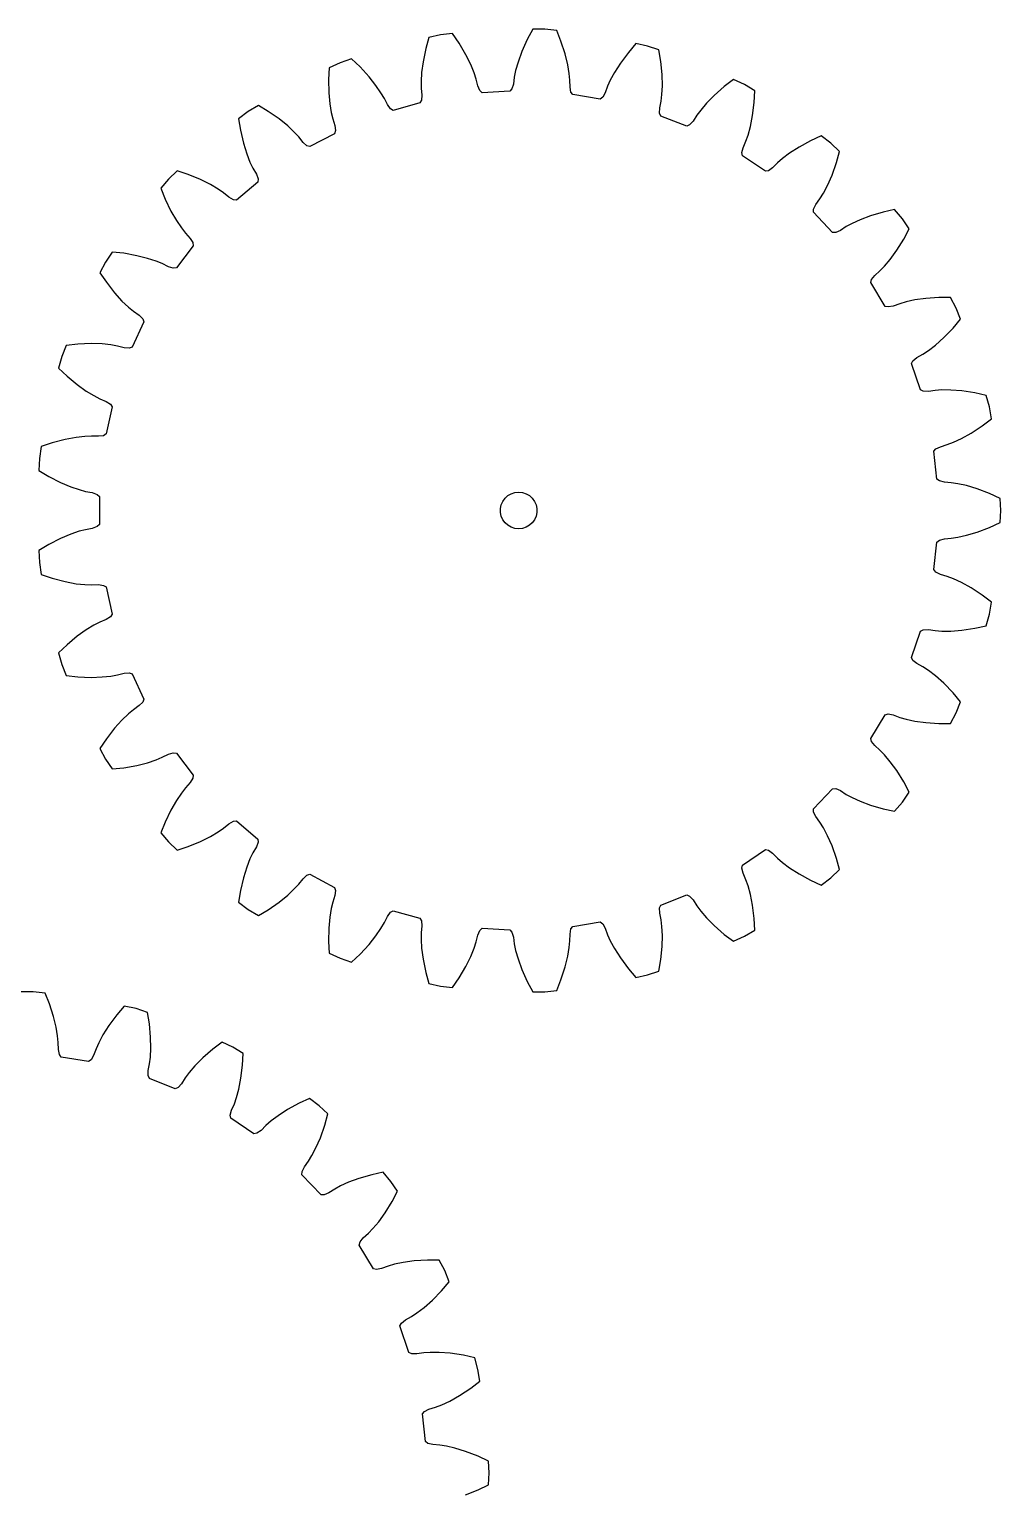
# Model space of a CAD drawing. Extents: x 0 to 163, y 0 to 236.
# Drawn here: x 83 to 162.5, y 116.7 to 236.5 of the extents above; entities that cross this region are included whole.
import ezdxf

# ---------------------------------------------------------------- set-up
doc = ezdxf.new("R2010")
doc.units = 0

msp = doc.modelspace()

# ---------------------------------------------------------------- linework, layer by layer
for p, q in [((116.67, 236.01), (115.71, 235.8)), ((117.64, 236.12), (116.67, 236.01)), ((118.18, 235.33), (117.64, 236.12)), ((124.21, 236.48), (123.76, 235.64)), ((125.19, 236.48), (124.21, 236.48)), ((126.17, 236.37), (125.19, 236.48)), ((126.52, 235.49), (126.17, 236.37)), ((115.45, 234.89), (115.23, 233.82)), ((115.71, 235.8), (115.45, 234.89)), ((118.73, 234.39), (118.18, 235.33)), ((123.76, 235.64), (123.32, 234.64)), ((126.86, 234.45), (126.52, 235.49)), ((132.66, 235.31), (132.04, 234.58)), ((133.61, 235.09), (132.66, 235.31)), ((134.54, 234.78), (133.61, 235.09)), ((134.7, 233.84), (134.54, 234.78)), ((108.45, 233.73), (107.55, 233.32)), ((109.38, 234.04), (108.45, 233.73)), ((110.07, 233.39), (109.38, 234.04)), ((115.23, 233.82), (115.11, 232.92)), ((119.13, 233.58), (118.73, 234.39)), ((119.4, 232.91), (119.13, 233.58)), ((123.01, 233.79), (122.81, 233.09)), ((123.32, 234.64), (123.01, 233.79)), ((127.07, 233.57), (126.86, 234.45)), ((127.19, 232.85), (127.07, 233.57)), ((131.39, 233.71), (130.9, 232.94)), ((132.04, 234.58), (131.39, 233.71)), ((134.81, 232.76), (134.7, 233.84)), ((107.55, 233.32), (107.5, 232.37)), ((107.5, 232.37), (107.51, 231.28)), ((110.81, 232.59), (110.07, 233.39)), ((111.37, 231.88), (110.81, 232.59)), ((115.11, 232.92), (115.07, 232.2)), ((119.57, 232.39), (119.4, 232.91)), ((119.7, 231.83), (119.57, 232.39)), ((122.7, 232.56), (122.63, 231.99)), ((122.81, 233.09), (122.7, 232.56)), ((127.24, 232.31), (127.19, 232.85)), ((130.9, 232.94), (130.56, 232.3)), ((134.83, 231.85), (134.81, 232.76)), ((107.51, 231.28), (107.59, 230.37)), ((111.78, 231.28), (111.37, 231.88)), ((112.06, 230.81), (111.78, 231.28)), ((115.07, 232.2), (115.08, 231.65)), ((115.08, 231.65), (115.13, 231.08)), ((119.87, 231.45), (119.7, 231.83)), ((120.06, 231.28), (119.87, 231.45)), ((122.33, 231.4), (120.06, 231.28)), ((122.5, 231.6), (122.33, 231.4)), ((122.63, 231.99), (122.5, 231.6)), ((127.26, 231.74), (127.24, 232.31)), ((127.34, 231.33), (127.26, 231.74)), ((127.48, 231.12), (127.34, 231.33)), ((130.15, 231.27), (129.94, 230.91)), ((130.34, 231.81), (130.15, 231.27)), ((130.56, 232.3), (130.34, 231.81)), ((134.79, 231.13), (134.83, 231.85)), ((139.89, 231.78), (139.07, 231.06)), ((140.65, 232.35), (139.89, 231.78)), ((141.54, 231.94), (140.65, 232.35)), ((142.38, 231.43), (141.54, 231.94)), ((142.34, 230.48), (142.38, 231.43)), ((101.75, 230.24), (100.9, 229.73)), ((102.56, 229.75), (101.75, 230.24)), ((107.59, 230.37), (107.71, 229.66)), ((112.31, 230.3), (112.06, 230.81)), ((112.55, 229.96), (112.31, 230.3)), ((112.77, 229.83), (112.55, 229.96)), ((114.97, 230.44), (112.77, 229.83)), ((115.09, 230.67), (114.97, 230.44)), ((115.13, 231.08), (115.09, 230.67)), ((129.73, 230.75), (127.48, 231.12)), ((129.94, 230.91), (129.73, 230.75)), ((134.6, 229.61), (134.61, 230.03)), ((134.61, 230.03), (134.72, 230.59)), ((134.72, 230.59), (134.79, 231.13)), ((138.43, 230.41), (137.96, 229.86)), ((139.07, 231.06), (138.43, 230.41)), ((142.2, 229.4), (142.34, 230.48)), ((100.9, 229.73), (100.12, 229.14)), ((100.12, 229.14), (100.27, 228.2)), ((103.46, 229.13), (102.56, 229.75)), ((104.16, 228.56), (103.46, 229.13)), ((107.71, 229.66), (107.83, 229.13)), ((107.83, 229.13), (108, 228.58)), ((134.7, 229.37), (134.6, 229.61)), ((136.82, 228.53), (134.7, 229.37)), ((137.33, 228.94), (137.05, 228.64)), ((137.64, 229.43), (137.33, 228.94)), ((137.96, 229.86), (137.64, 229.43)), ((142.03, 228.51), (142.2, 229.4)), ((100.27, 228.2), (100.52, 227.14)), ((104.69, 228.06), (104.16, 228.56)), ((105.06, 227.66), (104.69, 228.06)), ((105.41, 227.21), (105.06, 227.66)), ((107.98, 227.92), (105.97, 226.86)), ((108.05, 228.17), (107.98, 227.92)), ((108, 228.58), (108.05, 228.17)), ((137.05, 228.64), (136.82, 228.53)), ((141.66, 227.3), (141.84, 227.81)), ((141.84, 227.81), (142.03, 228.51)), ((147.83, 227.74), (146.96, 227.34)), ((148.61, 227.15), (147.83, 227.74)), ((100.52, 227.14), (100.79, 226.27)), ((105.72, 226.94), (105.41, 227.21)), ((105.97, 226.86), (105.72, 226.94)), ((141.33, 226.37), (141.43, 226.77)), ((141.43, 226.77), (141.66, 227.3)), ((146.01, 226.82), (145.24, 226.33)), ((146.96, 227.34), (146.01, 226.82)), ((149.32, 226.47), (148.61, 227.15)), ((149.07, 225.55), (149.32, 226.47)), ((100.79, 226.27), (101.06, 225.6)), ((101.06, 225.6), (101.29, 225.11)), ((141.38, 226.11), (141.33, 226.37)), ((143.26, 224.84), (141.38, 226.11)), ((144.26, 225.54), (143.85, 225.13)), ((144.66, 225.89), (144.26, 225.54)), ((145.24, 226.33), (144.66, 225.89)), ((148.71, 224.53), (149.07, 225.55)), ((94.4, 224.21), (93.76, 223.46)), ((95.11, 224.88), (94.4, 224.21)), ((96.01, 224.58), (95.11, 224.88)), ((97.02, 224.16), (96.01, 224.58)), ((97.83, 223.76), (97.02, 224.16)), ((101.29, 225.11), (101.58, 224.61)), ((101.58, 224.61), (101.72, 224.22)), ((101.72, 224.22), (101.7, 223.96)), ((143.51, 224.89), (143.26, 224.84)), ((143.85, 225.13), (143.51, 224.89)), ((148.35, 223.69), (148.71, 224.53)), ((93.76, 223.46), (94.11, 222.57)), ((98.45, 223.39), (97.83, 223.76)), ((98.9, 223.08), (98.45, 223.39)), ((99.34, 222.72), (98.9, 223.08)), ((101.7, 223.96), (99.96, 222.49)), ((147.72, 222.59), (148.01, 223.05)), ((148.01, 223.05), (148.35, 223.69)), ((94.11, 222.57), (94.58, 221.59)), ((94.58, 221.59), (95.03, 220.8)), ((99.71, 222.51), (99.34, 222.72)), ((99.96, 222.49), (99.71, 222.51)), ((147.19, 221.5), (147.2, 221.75)), ((147.2, 221.75), (147.39, 222.13)), ((147.39, 222.13), (147.72, 222.59)), ((153.84, 221.7), (152.91, 221.5)), ((154.48, 220.95), (153.84, 221.7)), ((95.03, 220.8), (95.44, 220.2)), ((148.76, 219.84), (147.19, 221.5)), ((150.36, 220.57), (149.88, 220.31)), ((151.02, 220.87), (150.36, 220.57)), ((151.87, 221.19), (151.02, 220.87)), ((152.91, 221.5), (151.87, 221.19)), ((155.03, 220.14), (154.48, 220.95)), ((95.44, 220.2), (95.77, 219.77)), ((95.77, 219.77), (96.16, 219.35)), ((96.16, 219.35), (96.38, 219)), ((149.02, 219.84), (148.76, 219.84)), ((149.4, 220), (149.02, 219.84)), ((149.88, 220.31), (149.4, 220)), ((154.01, 218.37), (154.59, 219.29)), ((154.59, 219.29), (155.03, 220.14)), ((89.78, 218.22), (89.23, 217.41)), ((90.73, 218.13), (89.78, 218.22)), ((91.8, 217.93), (90.73, 218.13)), ((96.42, 218.74), (95.04, 216.93)), ((96.38, 219), (96.42, 218.74)), ((153.48, 217.63), (154.01, 218.37)), ((89.23, 217.41), (88.77, 216.54)), ((92.68, 217.71), (91.8, 217.93)), ((93.37, 217.48), (92.68, 217.71)), ((93.87, 217.28), (93.37, 217.48)), ((94.38, 217.02), (93.87, 217.28)), ((94.78, 216.9), (94.38, 217.02)), ((95.04, 216.93), (94.78, 216.9)), ((152.63, 216.69), (153.01, 217.08)), ((153.01, 217.08), (153.48, 217.63)), ((88.77, 216.54), (89.3, 215.75)), ((89.3, 215.75), (89.98, 214.9)), ((151.88, 215.74), (151.95, 215.99)), ((153.06, 213.78), (151.88, 215.74)), ((151.95, 215.99), (152.21, 216.31)), ((152.21, 216.31), (152.63, 216.69)), ((89.98, 214.9), (90.58, 214.22)), ((156.38, 214.43), (155.48, 214.31)), ((157.47, 214.51), (156.38, 214.43)), ((158.42, 214.5), (157.47, 214.51)), ((158.88, 213.64), (158.42, 214.5)), ((90.58, 214.22), (91.11, 213.72)), ((91.11, 213.72), (91.53, 213.38)), ((91.53, 213.38), (91.99, 213.05)), ((153.31, 213.73), (153.06, 213.78)), ((153.71, 213.8), (153.31, 213.73)), ((154.25, 214), (153.71, 213.8)), ((154.77, 214.15), (154.25, 214)), ((155.48, 214.31), (154.77, 214.15)), ((159.24, 212.72), (158.88, 213.64)), ((92.38, 212.51), (91.42, 210.44)), ((91.99, 213.05), (92.29, 212.75)), ((92.29, 212.75), (92.38, 212.51)), ((158.63, 212), (159.24, 212.72)), ((157.19, 210.61), (157.87, 211.22)), ((157.87, 211.22), (158.63, 212)), ((85.65, 209.67), (85.39, 208.72)), ((86.01, 210.58), (85.65, 209.67)), ((86.96, 210.68), (86.01, 210.58)), ((88.05, 210.73), (86.96, 210.68)), ((88.95, 210.7), (88.05, 210.73)), ((89.68, 210.63), (88.95, 210.7)), ((90.21, 210.53), (89.68, 210.63)), ((90.76, 210.39), (90.21, 210.53)), ((91.18, 210.36), (90.76, 210.39)), ((91.42, 210.44), (91.18, 210.36)), ((155.66, 209.59), (156.16, 209.87)), ((156.16, 209.87), (156.62, 210.17)), ((156.62, 210.17), (157.19, 210.61)), ((85.39, 208.72), (86.08, 208.06)), ((155.22, 209.1), (155.34, 209.33)), ((155.95, 206.94), (155.22, 209.1)), ((155.34, 209.33), (155.66, 209.59)), ((86.08, 208.06), (86.92, 207.37)), ((86.92, 207.37), (87.65, 206.84)), ((87.65, 206.84), (88.27, 206.47)), ((88.27, 206.47), (88.76, 206.22)), ((88.76, 206.22), (89.28, 205.99)), ((156.18, 206.83), (155.95, 206.94)), ((156.6, 206.82), (156.18, 206.83)), ((157.16, 206.9), (156.6, 206.82)), ((157.71, 206.94), (157.16, 206.9)), ((158.43, 206.93), (157.71, 206.94)), ((159.33, 206.86), (158.43, 206.93)), ((160.41, 206.7), (159.33, 206.86)), ((161.34, 206.49), (160.41, 206.7)), ((161.6, 205.55), (161.34, 206.49)), ((89.28, 205.99), (89.63, 205.77)), ((89.77, 205.55), (89.29, 203.33)), ((89.63, 205.77), (89.77, 205.55)), ((161.76, 204.58), (161.6, 205.55)), ((160.1, 203.4), (161.01, 204)), ((161.01, 204), (161.76, 204.58)), ((84.87, 202.61), (83.97, 202.3)), ((85.93, 202.88), (84.87, 202.61)), ((86.82, 203.05), (85.93, 202.88)), ((87.54, 203.13), (86.82, 203.05)), ((88.08, 203.15), (87.54, 203.13)), ((88.65, 203.14), (88.08, 203.15)), ((89.07, 203.19), (88.65, 203.14)), ((89.29, 203.33), (89.07, 203.19)), ((157.59, 202.29), (158.14, 202.46)), ((158.14, 202.46), (158.65, 202.65)), ((158.65, 202.65), (159.3, 202.96)), ((159.3, 202.96), (160.1, 203.4)), ((83.82, 201.33), (83.76, 200.35)), ((83.97, 202.3), (83.82, 201.33)), ((157.06, 201.91), (157.22, 202.1)), ((157.3, 199.64), (157.06, 201.91)), ((157.22, 202.1), (157.59, 202.29)), ((83.76, 200.35), (84.58, 199.86)), ((84.58, 199.86), (85.54, 199.36)), ((85.54, 199.36), (86.38, 199)), ((86.38, 199), (87.07, 198.77)), ((157.51, 199.48), (157.3, 199.64)), ((157.91, 199.38), (157.51, 199.48)), ((158.48, 199.34), (157.91, 199.38)), ((159.02, 199.26), (158.48, 199.34)), ((159.72, 199.1), (159.02, 199.26)), ((160.59, 198.84), (159.72, 199.1)), ((161.61, 198.45), (160.59, 198.84)), ((87.07, 198.77), (87.59, 198.63)), ((87.59, 198.63), (88.15, 198.53)), ((88.15, 198.53), (88.54, 198.38)), ((88.54, 198.38), (88.73, 198.2)), ((88.73, 198.2), (88.73, 195.92)), ((121.63, 197.53), (121.76, 197.81)), ((121.76, 197.81), (121.94, 198.07)), ((121.94, 198.07), (122.17, 198.28)), ((122.17, 198.28), (122.44, 198.43)), ((122.44, 198.43), (122.74, 198.53)), ((122.74, 198.53), (123.05, 198.56)), ((123.05, 198.56), (123.37, 198.53)), ((123.37, 198.53), (123.66, 198.43)), ((123.66, 198.43), (123.94, 198.28)), ((123.94, 198.28), (124.17, 198.07)), ((124.17, 198.07), (124.35, 197.81)), ((124.35, 197.81), (124.48, 197.53)), ((162.47, 198.04), (161.61, 198.45)), ((162.53, 197.06), (162.47, 198.04)), ((121.56, 197.22), (121.63, 197.53)), ((121.56, 196.91), (121.56, 197.22)), ((121.63, 196.6), (121.56, 196.91)), ((121.76, 196.31), (121.63, 196.6)), ((124.48, 196.6), (124.35, 196.31)), ((124.48, 197.53), (124.55, 197.22)), ((124.55, 196.91), (124.48, 196.6)), ((124.55, 197.22), (124.55, 196.91)), ((162.47, 196.08), (162.53, 197.06)), ((87.07, 195.36), (86.38, 195.12)), ((87.59, 195.49), (87.07, 195.36)), ((88.15, 195.6), (87.59, 195.49)), ((88.54, 195.74), (88.15, 195.6)), ((88.73, 195.92), (88.54, 195.74)), ((121.94, 196.06), (121.76, 196.31)), ((122.17, 195.85), (121.94, 196.06)), ((122.44, 195.69), (122.17, 195.85)), ((122.74, 195.6), (122.44, 195.69)), ((123.05, 195.56), (122.74, 195.6)), ((123.37, 195.6), (123.05, 195.56)), ((123.66, 195.69), (123.37, 195.6)), ((123.94, 195.85), (123.66, 195.69)), ((124.17, 196.06), (123.94, 195.85)), ((124.35, 196.31), (124.17, 196.06)), ((159.72, 195.03), (160.59, 195.29)), ((160.59, 195.29), (161.61, 195.68)), ((161.61, 195.68), (162.47, 196.08)), ((84.58, 194.27), (83.76, 193.78)), ((85.54, 194.77), (84.58, 194.27)), ((86.38, 195.12), (85.54, 194.77)), ((157.06, 192.22), (157.3, 194.48)), ((157.3, 194.48), (157.51, 194.64)), ((157.51, 194.64), (157.91, 194.74)), ((157.91, 194.74), (158.48, 194.79)), ((158.48, 194.79), (159.02, 194.87)), ((159.02, 194.87), (159.72, 195.03)), ((83.76, 193.78), (83.82, 192.8)), ((83.82, 192.8), (83.97, 191.83)), ((83.97, 191.83), (84.87, 191.52)), ((157.22, 192.02), (157.06, 192.22)), ((157.59, 191.83), (157.22, 192.02)), ((158.14, 191.67), (157.59, 191.83)), ((158.65, 191.47), (158.14, 191.67)), ((84.87, 191.52), (85.93, 191.24)), ((85.93, 191.24), (86.82, 191.07)), ((86.82, 191.07), (87.54, 190.99)), ((87.54, 190.99), (88.08, 190.97)), ((88.08, 190.97), (88.65, 190.99)), ((88.65, 190.99), (89.07, 190.93)), ((89.07, 190.93), (89.29, 190.8)), ((89.29, 190.8), (89.77, 188.57)), ((159.3, 191.17), (158.65, 191.47)), ((160.1, 190.72), (159.3, 191.17)), ((161.01, 190.13), (160.1, 190.72)), ((161.76, 189.55), (161.01, 190.13)), ((161.6, 188.58), (161.76, 189.55)), ((89.28, 188.13), (88.76, 187.91)), ((89.63, 188.36), (89.28, 188.13)), ((89.77, 188.57), (89.63, 188.36)), ((161.34, 187.63), (161.6, 188.58)), ((87.65, 187.28), (86.92, 186.76)), ((88.27, 187.66), (87.65, 187.28)), ((88.76, 187.91), (88.27, 187.66)), ((155.22, 185.02), (155.95, 187.18)), ((155.95, 187.18), (156.18, 187.29)), ((156.18, 187.29), (156.6, 187.31)), ((156.6, 187.31), (157.16, 187.23)), ((157.16, 187.23), (157.71, 187.19)), ((157.71, 187.19), (158.43, 187.19)), ((158.43, 187.19), (159.33, 187.26)), ((159.33, 187.26), (160.41, 187.42)), ((160.41, 187.42), (161.34, 187.63)), ((86.08, 186.06), (85.39, 185.41)), ((86.92, 186.76), (86.08, 186.06)), ((85.39, 185.41), (85.65, 184.46)), ((85.65, 184.46), (86.01, 183.55)), ((155.34, 184.79), (155.22, 185.02)), ((155.66, 184.53), (155.34, 184.79)), ((156.16, 184.25), (155.66, 184.53)), ((86.01, 183.55), (86.96, 183.44)), ((86.96, 183.44), (88.05, 183.4)), ((88.05, 183.4), (88.95, 183.43)), ((88.95, 183.43), (89.68, 183.5)), ((89.68, 183.5), (90.21, 183.6)), ((90.21, 183.6), (90.76, 183.74)), ((90.76, 183.74), (91.18, 183.77)), ((91.18, 183.77), (91.42, 183.68)), ((91.42, 183.68), (92.38, 181.62)), ((156.62, 183.95), (156.16, 184.25)), ((157.19, 183.51), (156.62, 183.95)), ((157.87, 182.91), (157.19, 183.51)), ((158.63, 182.13), (157.87, 182.91)), ((159.24, 181.4), (158.63, 182.13)), ((91.99, 181.08), (91.53, 180.75)), ((92.29, 181.37), (91.99, 181.08)), ((92.38, 181.62), (92.29, 181.37)), ((158.88, 180.49), (159.24, 181.4)), ((90.58, 179.9), (89.98, 179.23)), ((91.11, 180.4), (90.58, 179.9)), ((91.53, 180.75), (91.11, 180.4)), ((151.88, 178.39), (153.06, 180.34)), ((153.06, 180.34), (153.31, 180.4)), ((153.31, 180.4), (153.71, 180.32)), ((153.71, 180.32), (154.25, 180.12)), ((154.25, 180.12), (154.77, 179.97)), ((154.77, 179.97), (155.48, 179.82)), ((155.48, 179.82), (156.38, 179.69)), ((156.38, 179.69), (157.47, 179.62)), ((158.42, 179.62), (158.88, 180.49)), ((89.98, 179.23), (89.3, 178.37)), ((157.47, 179.62), (158.42, 179.62)), ((89.3, 178.37), (88.77, 177.58)), ((88.77, 177.58), (89.23, 176.71)), ((151.95, 178.14), (151.88, 178.39)), ((152.21, 177.82), (151.95, 178.14)), ((152.63, 177.43), (152.21, 177.82)), ((153.01, 177.05), (152.63, 177.43)), ((89.23, 176.71), (89.78, 175.9)), ((90.73, 176), (91.8, 176.19)), ((91.8, 176.19), (92.68, 176.41)), ((92.68, 176.41), (93.37, 176.64)), ((93.37, 176.64), (93.87, 176.85)), ((93.87, 176.85), (94.38, 177.11)), ((94.38, 177.11), (94.78, 177.23)), ((94.78, 177.23), (95.04, 177.19)), ((95.04, 177.19), (96.42, 175.38)), ((153.48, 176.49), (153.01, 177.05)), ((154.01, 175.76), (153.48, 176.49)), ((89.78, 175.9), (90.73, 176)), ((96.38, 175.13), (96.16, 174.78)), ((96.42, 175.38), (96.38, 175.13)), ((154.59, 174.83), (154.01, 175.76)), ((95.44, 173.92), (95.03, 173.32)), ((95.77, 174.35), (95.44, 173.92)), ((96.16, 174.78), (95.77, 174.35)), ((147.19, 172.63), (148.76, 174.28)), ((148.76, 174.28), (149.02, 174.29)), ((149.02, 174.29), (149.4, 174.12)), ((149.4, 174.12), (149.88, 173.81)), ((149.88, 173.81), (150.36, 173.55)), ((154.48, 173.18), (155.03, 173.99)), ((155.03, 173.99), (154.59, 174.83)), ((94.58, 172.53), (94.11, 171.55)), ((95.03, 173.32), (94.58, 172.53)), ((147.2, 172.37), (147.19, 172.63)), ((150.36, 173.55), (151.02, 173.25)), ((151.02, 173.25), (151.87, 172.93)), ((151.87, 172.93), (152.91, 172.63)), ((152.91, 172.63), (153.84, 172.43)), ((153.84, 172.43), (154.48, 173.18)), ((94.11, 171.55), (93.76, 170.67)), ((98.9, 171.05), (99.34, 171.41)), ((99.34, 171.41), (99.71, 171.61)), ((99.71, 171.61), (99.96, 171.64)), ((99.96, 171.64), (101.7, 170.16)), ((147.39, 172), (147.2, 172.37)), ((147.72, 171.53), (147.39, 172)), ((148.01, 171.07), (147.72, 171.53)), ((93.76, 170.67), (94.4, 169.92)), ((97.02, 169.96), (97.83, 170.37)), ((97.83, 170.37), (98.45, 170.74)), ((98.45, 170.74), (98.9, 171.05)), ((101.7, 170.16), (101.72, 169.91)), ((148.35, 170.43), (148.01, 171.07)), ((148.71, 169.6), (148.35, 170.43)), ((94.4, 169.92), (95.11, 169.24)), ((95.11, 169.24), (96.01, 169.54)), ((96.01, 169.54), (97.02, 169.96)), ((101.29, 169.02), (101.06, 168.53)), ((101.58, 169.51), (101.29, 169.02)), ((101.72, 169.91), (101.58, 169.51)), ((141.38, 168.01), (143.26, 169.29)), ((143.26, 169.29), (143.51, 169.24)), ((143.51, 169.24), (143.85, 169)), ((143.85, 169), (144.26, 168.59)), ((149.07, 168.57), (148.71, 169.6)), ((100.79, 167.85), (100.52, 166.99)), ((101.06, 168.53), (100.79, 167.85)), ((141.33, 167.76), (141.38, 168.01)), ((141.43, 167.35), (141.33, 167.76)), ((144.26, 168.59), (144.66, 168.23)), ((144.66, 168.23), (145.24, 167.8)), ((145.24, 167.8), (146.01, 167.3)), ((149.32, 167.65), (149.07, 168.57)), ((100.52, 166.99), (100.27, 165.93)), ((105.06, 166.46), (105.41, 166.91)), ((105.41, 166.91), (105.72, 167.19)), ((105.72, 167.19), (105.97, 167.27)), ((105.97, 167.27), (107.98, 166.2)), ((141.66, 166.83), (141.43, 167.35)), ((141.84, 166.32), (141.66, 166.83)), ((146.01, 167.3), (146.96, 166.78)), ((146.96, 166.78), (147.83, 166.39)), ((147.83, 166.39), (148.61, 166.98)), ((148.61, 166.98), (149.32, 167.65)), ((100.27, 165.93), (100.12, 164.99)), ((103.46, 165), (104.16, 165.57)), ((104.16, 165.57), (104.69, 166.07)), ((104.69, 166.07), (105.06, 166.46)), ((108, 165.54), (107.83, 164.99)), ((107.98, 166.2), (108.05, 165.95)), ((108.05, 165.95), (108, 165.54)), ((134.7, 164.75), (136.82, 165.59)), ((136.82, 165.59), (137.05, 165.49)), ((137.05, 165.49), (137.33, 165.18)), ((142.03, 165.62), (141.84, 166.32)), ((142.2, 164.73), (142.03, 165.62)), ((100.12, 164.99), (100.9, 164.39)), ((100.9, 164.39), (101.75, 163.89)), ((101.75, 163.89), (102.56, 164.37)), ((102.56, 164.37), (103.46, 165)), ((107.71, 164.47), (107.59, 163.75)), ((107.83, 164.99), (107.71, 164.47)), ((112.31, 163.82), (112.55, 164.16)), ((112.55, 164.16), (112.77, 164.29)), ((112.77, 164.29), (114.97, 163.68)), ((134.6, 164.51), (134.7, 164.75)), ((134.61, 164.1), (134.6, 164.51)), ((134.72, 163.54), (134.61, 164.1)), ((137.33, 165.18), (137.64, 164.7)), ((137.64, 164.7), (137.96, 164.26)), ((137.96, 164.26), (138.43, 163.71)), ((142.34, 163.65), (142.2, 164.73)), ((107.59, 163.75), (107.51, 162.85)), ((111.78, 162.84), (112.06, 163.31)), ((112.06, 163.31), (112.31, 163.82)), ((114.97, 163.68), (115.09, 163.46)), ((115.13, 163.04), (115.08, 162.47)), ((115.09, 163.46), (115.13, 163.04)), ((127.34, 162.79), (127.48, 163)), ((127.48, 163), (129.73, 163.37)), ((129.73, 163.37), (129.94, 163.22)), ((129.94, 163.22), (130.15, 162.86)), ((134.79, 163), (134.72, 163.54)), ((134.83, 162.27), (134.79, 163)), ((138.43, 163.71), (139.07, 163.07)), ((139.07, 163.07), (139.89, 162.35)), ((142.38, 162.7), (142.34, 163.65)), ((107.51, 162.85), (107.5, 161.76)), ((107.5, 161.76), (107.55, 160.81)), ((110.81, 161.53), (111.37, 162.24)), ((111.37, 162.24), (111.78, 162.84)), ((115.08, 162.47), (115.07, 161.93)), ((115.07, 161.93), (115.11, 161.21)), ((119.4, 161.22), (119.57, 161.74)), ((119.57, 161.74), (119.7, 162.29)), ((119.7, 162.29), (119.87, 162.67)), ((119.87, 162.67), (120.06, 162.85)), ((120.06, 162.85), (122.33, 162.72)), ((122.33, 162.72), (122.5, 162.53)), ((122.5, 162.53), (122.63, 162.13)), ((122.63, 162.13), (122.7, 161.57)), ((127.19, 161.27), (127.24, 161.81)), ((127.24, 161.81), (127.26, 162.38)), ((127.26, 162.38), (127.34, 162.79)), ((130.15, 162.86), (130.34, 162.32)), ((130.34, 162.32), (130.56, 161.82)), ((130.56, 161.82), (130.9, 161.18)), ((134.81, 161.37), (134.83, 162.27)), ((139.89, 162.35), (140.65, 161.78)), ((140.65, 161.78), (141.54, 162.19)), ((141.54, 162.19), (142.38, 162.7)), ((107.55, 160.81), (108.45, 160.4)), ((109.38, 160.08), (110.07, 160.73)), ((110.07, 160.73), (110.81, 161.53)), ((115.11, 161.21), (115.23, 160.31)), ((118.73, 159.73), (119.13, 160.55)), ((119.13, 160.55), (119.4, 161.22)), ((122.7, 161.57), (122.81, 161.03)), ((122.81, 161.03), (123.01, 160.34)), ((126.86, 159.68), (127.07, 160.56)), ((127.07, 160.56), (127.19, 161.27)), ((130.9, 161.18), (131.39, 160.42)), ((134.7, 160.28), (134.81, 161.37)), ((108.45, 160.4), (109.38, 160.08)), ((115.23, 160.31), (115.45, 159.24)), ((118.18, 158.79), (118.73, 159.73)), ((123.01, 160.34), (123.32, 159.48)), ((123.32, 159.48), (123.76, 158.49)), ((126.52, 158.64), (126.86, 159.68)), ((131.39, 160.42), (132.04, 159.54)), ((132.04, 159.54), (132.66, 158.82)), ((133.61, 159.03), (134.54, 159.34)), ((134.54, 159.34), (134.7, 160.28)), ((115.45, 159.24), (115.71, 158.32)), ((115.71, 158.32), (116.67, 158.11)), ((116.67, 158.11), (117.64, 158.01)), ((117.64, 158.01), (118.18, 158.79)), ((123.76, 158.49), (124.21, 157.65)), ((126.17, 157.76), (126.52, 158.64)), ((132.66, 158.82), (133.61, 159.03)), ((83.31, 157.65), (82.33, 157.65)), ((84.29, 157.54), (83.31, 157.65)), ((84.64, 156.66), (84.29, 157.54)), ((124.21, 157.65), (125.19, 157.65)), ((125.19, 157.65), (126.17, 157.76)), ((84.98, 155.62), (84.64, 156.66)), ((90.16, 155.76), (89.51, 154.88)), ((90.77, 156.48), (90.16, 155.76)), ((91.73, 156.27), (90.77, 156.48)), ((92.66, 155.96), (91.73, 156.27)), ((92.82, 155.02), (92.66, 155.96)), ((85.19, 154.74), (84.98, 155.62)), ((85.31, 154.03), (85.19, 154.74)), ((89.51, 154.88), (89.02, 154.12)), ((92.92, 153.93), (92.82, 155.02)), ((85.36, 153.49), (85.31, 154.03)), ((85.38, 152.92), (85.36, 153.49)), ((88.68, 153.48), (88.46, 152.98)), ((89.02, 154.12), (88.68, 153.48)), ((92.94, 153.03), (92.92, 153.93)), ((98.77, 153.52), (98.01, 152.95)), ((99.66, 153.11), (98.77, 153.52)), ((85.46, 152.51), (85.38, 152.92)), ((85.6, 152.3), (85.46, 152.51)), ((87.85, 151.93), (85.6, 152.3)), ((88.26, 152.44), (88.06, 152.08)), ((88.46, 152.98), (88.26, 152.44)), ((92.84, 151.76), (92.91, 152.3)), ((92.91, 152.3), (92.94, 153.03)), ((97.19, 152.23), (96.55, 151.59)), ((98.01, 152.95), (97.19, 152.23)), ((100.5, 152.6), (99.66, 153.11)), ((100.46, 151.65), (100.5, 152.6)), ((88.06, 152.08), (87.85, 151.93)), ((92.72, 150.79), (92.73, 151.2)), ((92.73, 151.2), (92.84, 151.76)), ((96.08, 151.04), (95.76, 150.6)), ((96.55, 151.59), (96.08, 151.04)), ((100.32, 150.57), (100.46, 151.65)), ((92.82, 150.55), (92.72, 150.79)), ((94.94, 149.71), (92.82, 150.55)), ((95.17, 149.81), (94.94, 149.71)), ((95.45, 150.12), (95.17, 149.81)), ((95.76, 150.6), (95.45, 150.12)), ((100.15, 149.68), (100.32, 150.57)), ((99.78, 148.47), (99.96, 148.98)), ((99.96, 148.98), (100.15, 149.68)), ((105.08, 148.52), (104.12, 148)), ((105.94, 148.91), (105.08, 148.52)), ((106.73, 148.32), (105.94, 148.91)), ((99.45, 147.54), (99.55, 147.95)), ((99.5, 147.29), (99.45, 147.54)), ((99.55, 147.95), (99.78, 148.47)), ((103.36, 147.5), (102.78, 147.07)), ((104.12, 148), (103.36, 147.5)), ((107.44, 147.65), (106.73, 148.32)), ((107.19, 146.73), (107.44, 147.65)), ((101.38, 146.01), (99.5, 147.29)), ((101.97, 146.3), (101.63, 146.06)), ((102.37, 146.71), (101.97, 146.3)), ((102.78, 147.07), (102.37, 146.71)), ((106.83, 145.7), (107.19, 146.73)), ((101.63, 146.06), (101.38, 146.01)), ((106.46, 144.87), (106.83, 145.7)), ((105.51, 143.3), (105.84, 143.77)), ((105.84, 143.77), (106.13, 144.23)), ((106.13, 144.23), (106.46, 144.87)), ((105.31, 142.67), (105.32, 142.93)), ((106.88, 141.02), (105.31, 142.67)), ((105.32, 142.93), (105.51, 143.3)), ((111.03, 142.67), (109.98, 142.37)), ((111.96, 142.87), (111.03, 142.67)), ((112.6, 142.12), (111.96, 142.87)), ((108, 141.49), (107.52, 141.18)), ((108.48, 141.75), (108, 141.49)), ((109.13, 142.05), (108.48, 141.75)), ((109.98, 142.37), (109.13, 142.05)), ((113.15, 141.31), (112.6, 142.12)), ((107.14, 141.01), (106.88, 141.02)), ((107.52, 141.18), (107.14, 141.01)), ((112.13, 139.54), (112.7, 140.47)), ((112.7, 140.47), (113.15, 141.31)), ((111.6, 138.81), (112.13, 139.54)), ((110.32, 137.49), (110.75, 137.87)), ((110.75, 137.87), (111.13, 138.25)), ((111.13, 138.25), (111.6, 138.81)), ((110, 136.91), (110.07, 137.16)), ((111.17, 134.96), (110, 136.91)), ((110.07, 137.16), (110.32, 137.49)), ((113.6, 135.48), (112.89, 135.33)), ((114.5, 135.61), (113.6, 135.48)), ((115.58, 135.68), (114.5, 135.61)), ((116.54, 135.68), (115.58, 135.68)), ((117, 134.81), (116.54, 135.68)), ((111.43, 134.9), (111.17, 134.96)), ((111.83, 134.98), (111.43, 134.9)), ((112.37, 135.18), (111.83, 134.98)), ((112.89, 135.33), (112.37, 135.18)), ((117.36, 133.9), (117, 134.81)), ((115.99, 132.39), (116.75, 133.17)), ((116.75, 133.17), (117.36, 133.9)), ((114.73, 131.35), (115.31, 131.79)), ((115.31, 131.79), (115.99, 132.39)), ((113.46, 130.51), (113.78, 130.77)), ((113.78, 130.77), (114.28, 131.05)), ((114.28, 131.05), (114.73, 131.35)), ((113.34, 130.28), (113.46, 130.51)), ((114.07, 128.12), (113.34, 130.28)), ((114.3, 128.01), (114.07, 128.12)), ((114.72, 127.99), (114.3, 128.01)), ((115.28, 128.07), (114.72, 127.99)), ((115.82, 128.11), (115.28, 128.07)), ((116.55, 128.11), (115.82, 128.11)), ((117.45, 128.04), (116.55, 128.11)), ((118.53, 127.88), (117.45, 128.04)), ((119.46, 127.67), (118.53, 127.88)), ((119.72, 126.72), (119.46, 127.67)), ((119.88, 125.75), (119.72, 126.72)), ((117.42, 124.13), (118.22, 124.58)), ((118.22, 124.58), (119.13, 125.18)), ((119.13, 125.18), (119.88, 125.75)), ((115.34, 123.28), (115.71, 123.47)), ((115.71, 123.47), (116.26, 123.63)), ((116.26, 123.63), (116.77, 123.83)), ((116.77, 123.83), (117.42, 124.13)), ((115.18, 123.08), (115.34, 123.28)), ((115.42, 120.82), (115.18, 123.08)), ((115.63, 120.66), (115.42, 120.82)), ((116.03, 120.56), (115.63, 120.66)), ((116.6, 120.51), (116.03, 120.56)), ((117.14, 120.43), (116.6, 120.51)), ((117.84, 120.27), (117.14, 120.43)), ((118.71, 120.01), (117.84, 120.27)), ((119.73, 119.62), (118.71, 120.01)), ((120.59, 119.22), (119.73, 119.62)), ((120.64, 118.24), (120.59, 119.22)), ((120.59, 117.26), (120.64, 118.24)), ((118.71, 116.46), (119.73, 116.85)), ((119.73, 116.85), (120.59, 117.26))]:
    msp.add_line(p, q)

doc.saveas('drawing.dxf')
